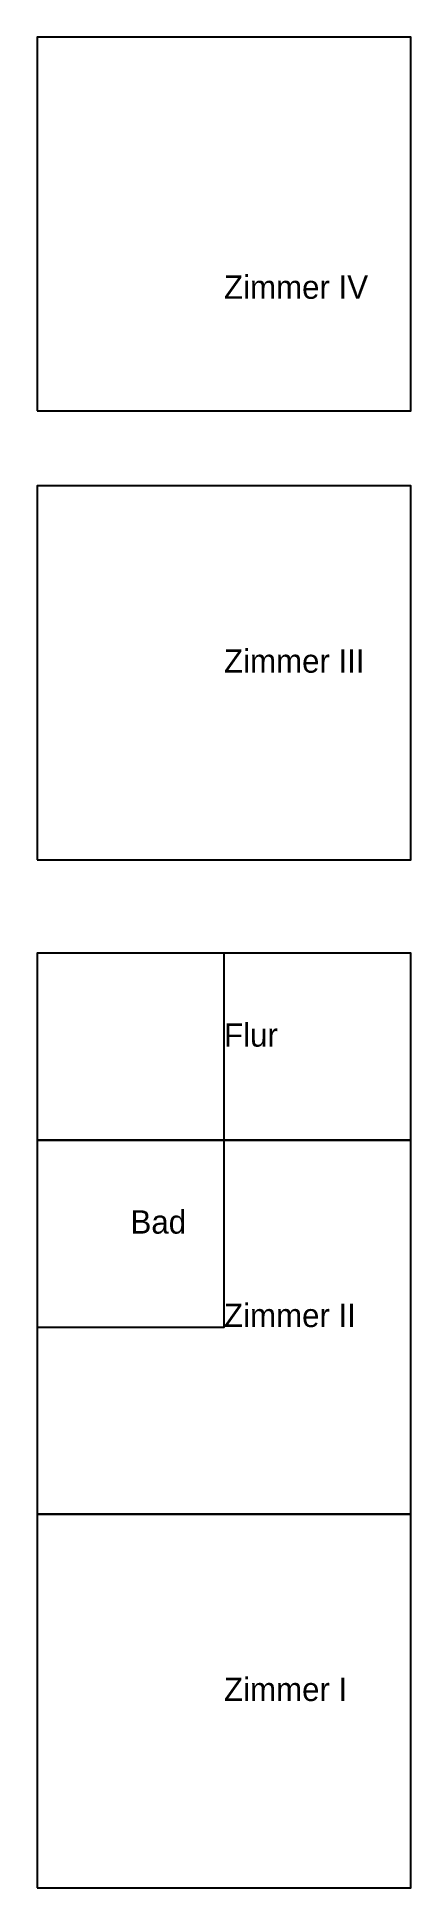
# Model space of a CAD drawing. Header units: metres. Extents: x 0 to 4, y 0 to 19.8.
import ezdxf

# ---------------------------------------------------------------- set-up
doc = ezdxf.new("R2010")
doc.units = ezdxf.units.M

msp = doc.modelspace()

# ---------------------------------------------------------------- linework, layer by layer
for points in [[(0, 15.8), (4, 15.8), (4, 19.8), (0, 19.8), (0, 15.8)], [(0, 11), (4, 11), (4, 15), (0, 15), (0, 11)], [(0, 8), (4, 8), (4, 10), (0, 10), (0, 8)], [(0, 6), (2, 6), (2, 10), (0, 10), (0, 6)], [(0, 4), (4, 4), (4, 8), (0, 8), (0, 4)], [(0, 0), (4, 0), (4, 4), (0, 4), (0, 0)]]:
    msp.add_lwpolyline(points, close=True)

# ---------------------------------------------------------------- texts
for s, p in [('Zimmer IV', (2, 17)), ('Zimmer III', (2, 13)), ('Flur', (2, 9)), ('Bad', (1, 7)), ('Zimmer II', (2, 6)), ('Zimmer I', (2, 2))]:
    msp.add_text(s, height=0.25).set_placement(p)

doc.saveas('drawing.dxf')
